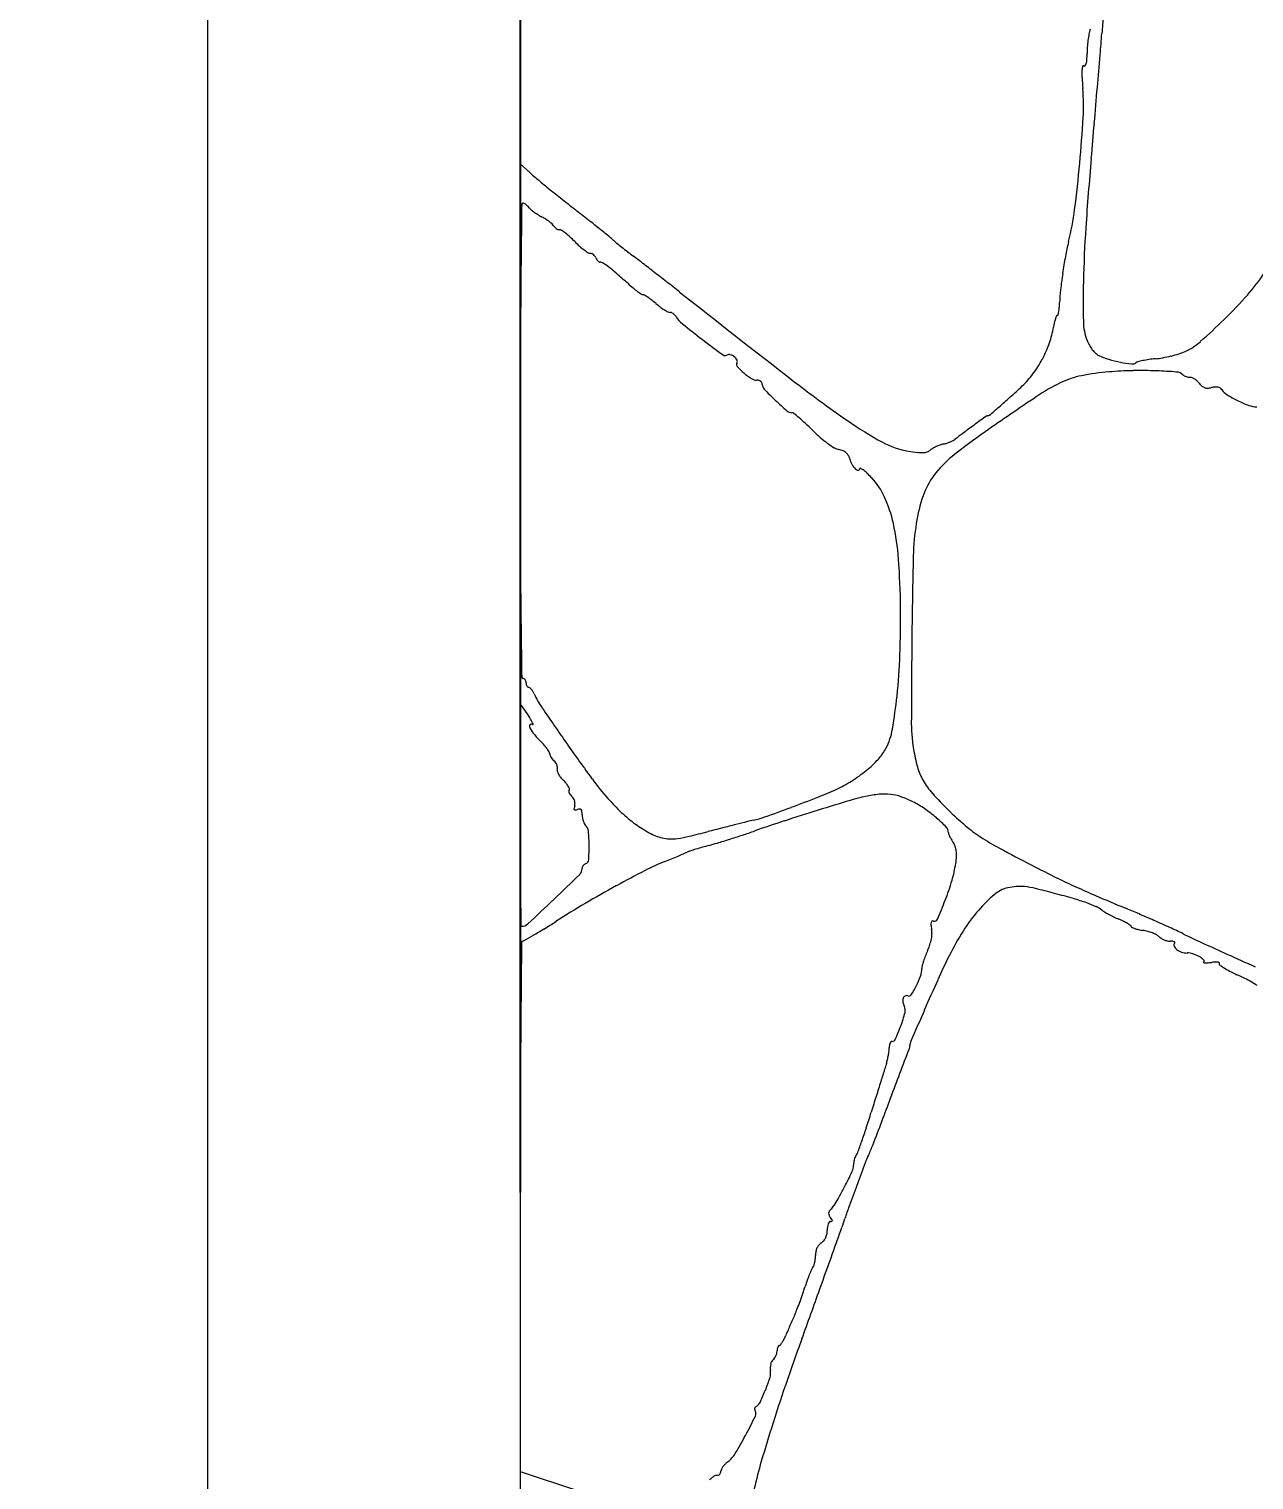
# Model space of a CAD drawing. Header units: millimetres. Extents: x 56222 to 3066687, y -650199 to -121287.
# Drawn here: x 141445.66 to 141459.15, y -184157.41 to -184141.42 of the extents above; entities that cross this region are included whole.
import ezdxf

# ---------------------------------------------------------------- set-up
doc = ezdxf.new("R2010")
doc.units = ezdxf.units.MM
doc.header["$MEASUREMENT"] = 0
doc.header["$PDMODE"] = 35
doc.linetypes.add('DASHED', pattern=[0.75, 0.5, -0.25])
doc.layers.get('Defpoints').update_dxf_attribs({"color": 220})
for name, color, linetype, lineweight in [('FURNITURE', 32, 'Continuous', 9), ('furniture dimensions', 1, 'DASHED', 0), ('wall', 7, 'Continuous', 30)]:
    doc.layers.add(name, color=color, linetype=linetype, lineweight=lineweight)
doc.styles.add('century g', font='GOTHIC.TTF')
doc.dimstyles.new('Archana', dxfattribs={"dimtxt": 2, "dimasz": 0.75, "dimexe": 0.5, "dimexo": 0.5, "dimgap": 0, "dimtad": 0, "dimzin": 0, "dimdsep": 46, "dimlunit": 4, "dimtxsty": 'century g', "dimblk": 'OBLIQUE', "dimcen": 0, "dimdle": 1, "dimclrd": 256, "dimclre": 256, "dimclrt": 256, "dimadec": 0, "dimazin": 0, "dimtfac": 1, "dimtofl": 0, "dimtmove": 1, "dimatfit": 3, "dimfxl": 1, "dimfxlon": 1, "dimtolj": 1, "dimtzin": 0, "dimlwd": -1, "dimlwe": -1, "dimarcsym": 0})

# ---------------------------------------------------------------- blocks, each defined once
blk = doc.blocks.new('_Oblique')
at = {"layer": 'wall', "color": 0, "lineweight": -2}
blk.add_line((-0.5, -0.5), (0.5, 0.5), dxfattribs=at)
blk = doc.blocks.new('*D432')
at = {"layer": 'Defpoints', "color": 0, "linetype": 'Continuous', "lineweight": 30, "transparency": 16777216}
for p in [(141447.631, -184108.242), (141451.073, -184108.242), (141451.073, -184165.242)]:
    blk.add_point(p, dxfattribs=at)
at = {"layer": 'furniture dimensions', "color": 5, "linetype": 'Continuous', "transparency": 16777216}
for p, q in [((141447.631, -184107.242), (141447.631, -184132.777)), ((141450.573, -184108.242), (141447.131, -184108.242)), ((141447.631, -184166.242), (141447.631, -184140.706))]:
    blk.add_line(p, q, dxfattribs=at)
at = {"layer": 'furniture dimensions', "color": 5, "linetype": 'ByBlock', "transparency": 16777216}
blk.add_line((141450.573, -184165.242), (141447.131, -184165.242), dxfattribs=at)
at = {"layer": 'furniture dimensions', "color": 5, "linetype": 'Continuous', "transparency": 16777216, "xscale": 1.5, "yscale": 1.5, "zscale": 1.5}
for p, rotation in [((141447.631, -184108.242), 90), ((141447.631, -184165.242), 270)]:
    blk.add_blockref('_Oblique', p, dxfattribs=dict(at, rotation=rotation))
at = {"layer": 'furniture dimensions', "linetype": 'Continuous', "lineweight": 0, "transparency": 16777216, "insert": (141447.631, -184136.742), "char_height": 3, "attachment_point": 5, "rotation": 90, "style": 'century g'}
blk.add_mtext('\\A1;4\'-9"', dxfattribs=at)

msp = doc.modelspace()

# ---------------------------------------------------------------- linework, layer by layer
at = {"layer": 'FURNITURE', "lineweight": 25}
msp.add_line((141451.073, -184108.242), (141451.073, -184154.242), dxfattribs=at)
at = {"layer": 'FURNITURE', "lineweight": 0}
for p, q in [((141451.073, -184108.242), (141451.073, -184165.242)), ((141451.071, -184140.167), (141451.071, -184141.537)), ((141451.071, -184141.537), (141451.071, -184142.908)), ((141451.071, -184142.908), (141451.177, -184143.006)), ((141451.071, -184154.393), (141451.071, -184157.314)), ((141451.071, -184157.314), (141451.714, -184157.528))]:
    msp.add_line(p, q, dxfattribs=at)
for centre, radius, start, end in [((141511.658, -184145.639), 54.341, 175.394, 175.6035), ((141458.719, -184141.72), 1.405, 170.1156, 173.0669), ((141457.841, -184141.568), 0.514, 163.8689, 170.1156), ((141418.144, -184138.45), 39.449, 355.2595, 355.6035), ((141458.288, -184141.695), 0.974, 175.9821, 179.9999), ((141458.808, -184141.731), 1.495, 173.067, 175.982), ((141457.251, -184141.792), 0.0557, 320.3359, 345.7071), ((141457.079, -184141.748), 0.234, 345.707, 356.6266), ((141456.174, -184141.695), 1.14, 356.6266, 360), ((141264.815, -184125.735), 193.304, 355.15368, 355.25956), ((141458.018, -184141.917), 0.761, 177.1897, 183.0704), ((141457.48, -184141.89), 0.222, 165.8094, 177.1897), ((141461.794, -184141.714), 4.542, 183.0703, 184.6388), ((141457.275, -184141.838), 0.00961, 58.2824, 165.8094), ((141457.286, -184141.821), 0.0112, 238.2825, 320.3359), ((141454.968, -184142.268), 2.307, 356.7797, 4.6388), ((141241.921, -184123.794), 216.28, 355.04782, 355.1537), ((141443.246, -184141.609), 14.047, 354.7127, 356.7796), ((141267.016, -184125.968), 191.092, 354.93164, 355.04784), ((141443.618, -184141.643), 13.674, 352.5592, 354.7126), ((141494.244, -184146.121), 37.029, 174.9317, 176.1193), ((141452.214, -184141.889), 1.524, 227.1217, 230.2868), ((141462.799, -184129.145), 18.091, 230.2868, 230.8036), ((141463.594, -184128.17), 19.349, 230.8036, 231.3725), ((142888.836, -184159.77), 1437.842, 179.345893, 179.375458), ((141451.1, -184143.355), 0.012, 89.9999, 179.3459), ((141451.1, -184143.373), 0.0298, 62.3965, 90), ((141451.042, -184143.484), 0.156, 54.2743, 62.3963), ((141451.019, -184143.516), 0.194, 46.6338, 54.2742), ((141451.001, -184143.535), 0.221, 39.6902, 46.6337), ((141451.306, -184143.282), 0.176, 219.6902, 230.3199), ((141451.607, -184142.919), 0.648, 230.3199, 234.3557), ((141465.832, -184125.37), 22.933, 231.3725, 231.8733), ((141425.557, -184176.685), 42.299, 51.6098, 51.8733), ((141453.846, -184142.979), 3.359, 346.4469, 352.5592), ((141451.652, -184142.856), 0.724, 234.3557, 238.3121), ((141451.58, -184142.973), 0.587, 238.312, 242.9429), ((141451.075, -184143.962), 0.523, 57.8863, 62.9429), ((141451.073, -184143.965), 0.526, 52.8501, 57.8863), ((141451.119, -184143.904), 0.45, 47.7036, 52.8502), ((141451.363, -184143.636), 0.0875, 30.3729, 47.7036), ((141434.946, -184164.835), 27.181, 51.2426, 51.6098), ((141451.514, -184143.547), 0.0877, 210.3728, 224.3496), ((141451.529, -184143.533), 0.108, 224.3495, 236.3135), ((141451.523, -184143.542), 0.0972, 236.3135, 248.8476), ((141451.505, -184143.587), 0.0483, 248.8477, 269.9999), ((141451.505, -184143.676), 0.0405, 56.1341, 90), ((141451.096, -184144.287), 0.776, 52.1811, 56.1341), ((141451.058, -184144.335), 0.837, 47.7055, 52.1811), ((141450.805, -184144.613), 1.213, 44.318, 47.7056), ((141428.348, -184173.054), 37.721, 51.0199, 51.2426), ((141451.745, -184144.14), 0.526, 46.2791, 51.0198), ((141470.474, -184144.509), 13.204, 176.1193, 178.6826), ((141452.49, -184142.968), 1.143, 224.318, 227.9219), ((141452.263, -184143.219), 0.804, 227.9218, 232.6135), ((141452.216, -184143.281), 0.726, 232.6135, 236.8691), ((141451.843, -184143.852), 0.0435, 236.8692, 270), ((141451.843, -184143.942), 0.046, 67.0629, 89.9999), ((141452.434, -184143.42), 0.471, 226.2791, 230.7158), ((141455.382, -184139.816), 5.127, 230.7158, 231.4856), ((141455.642, -184139.489), 5.544, 231.4856, 232.3214), ((141456.191, -184138.779), 6.442, 232.3214, 233.0683), ((141460.169, -184144.503), 3.146, 166.4469, 169.4983), ((141451.83, -184143.972), 0.079, 51.7691, 67.0629), ((141451.825, -184143.979), 0.0875, 37.2238, 51.769), ((141451.834, -184143.972), 0.0756, 20.9936, 37.2238), ((141452.007, -184143.905), 0.109, 200.9936, 211.9162), ((141451.994, -184143.914), 0.0939, 211.9163, 224.1704), ((141451.978, -184143.93), 0.071, 224.1706, 238.1022), ((141451.952, -184143.97), 0.0234, 238.1021, 269.9999), ((141451.952, -184144.052), 0.059, 56.8231, 89.9999), ((141451.464, -184144.8), 0.952, 52.4597, 56.8231), ((141450.909, -184145.521), 1.862, 49.094, 52.4597), ((141446.806, -184151.264), 9.177, 52.3917, 53.0682), ((141423.544, -184181.461), 47.295, 52.191, 52.3917), ((141462.226, -184144.884), 5.238, 169.4983, 171.5811), ((141571.19, -184145.406), 120.117, 179.37548, 179.77632), ((141444.859, -184152.504), 11.101, 48.1953, 49.094), ((141420.029, -184185.991), 53.029, 51.9897, 52.1909), ((141423.195, -184181.94), 47.888, 51.7725, 51.9897), ((141461.986, -184144.849), 4.994, 171.581, 173.6789), ((141466.741, -184144.423), 9.47, 178.6826, 181.3536), ((141457.429, -184142.887), 2.209, 318.4955, 326.2215), ((141453.484, -184142.86), 1.837, 228.1953, 230.4298), ((141453.061, -184143.372), 1.173, 230.4297, 233.5574), ((141453.153, -184143.247), 1.328, 233.5573, 235.8353), ((141452.424, -184144.32), 0.0311, 235.8352, 269.8487), ((141452.424, -184144.384), 0.0325, 58.5575, 89.8486), ((141451.987, -184145.099), 0.87, 55.6621, 58.5575), ((141588.152, -183972.525), 218.694, 231.77248, 232.18501), ((141458.858, -184144.502), 1.848, 173.6789, 178.0851), ((141454.885, -184140.636), 5.606, 314.641, 318.4955), ((141451.994, -184145.089), 0.859, 52.0963, 55.6621), ((141451.739, -184145.417), 1.274, 49.443, 52.0963), ((141453.189, -184143.722), 0.957, 229.4431, 233.0105), ((141453.041, -184143.919), 0.71, 233.0106, 237.472), ((141453, -184143.982), 0.635, 237.4721, 241.5987), ((141456.527, -184144.45), 0.483, 349.4599, 354.803), ((141456.085, -184144.41), 0.927, 354.803, 358.0849), ((141452.72, -184144.501), 0.0456, 241.5988, 269.8881), ((141452.72, -184144.594), 0.0479, 69.2907, 89.8879), ((141452.702, -184144.64), 0.0974, 57.1776, 69.2908), ((141452.697, -184144.649), 0.108, 45.5814, 57.1775), ((141452.712, -184144.633), 0.0858, 31.8416, 45.5814), ((141453.077, -184144.407), 0.344, 211.8417, 230.8465), ((141458.059, -184138.288), 8.234, 230.8465, 232.7459), ((141457.787, -184144.844), 0.854, 167.5125, 170.9149), ((141457.407, -184144.759), 0.464, 162.1417, 167.5126), ((141457.374, -184144.749), 0.43, 157.6011, 162.1417), ((141456.986, -184144.589), 0.01, 89.9999, 157.6011), ((141456.986, -184144.57), 0.00882, 270.0001, 344.9466), ((141456.566, -184144.457), 0.444, 344.9465, 349.4599), ((141457.901, -184144.632), 0.628, 181.3536, 200.7246), ((141454.632, -184140.38), 5.965, 311.1964, 314.641), ((141464.371, -184129.988), 18.662, 232.7459, 233.6319), ((141455.973, -184144.553), 0.983, 340.4413, 350.915), ((141457.691, -184144.711), 0.403, 200.7246, 209.212), ((141713.19, -184145.96), 262.118, 179.77634, 180.00002), ((141453.328, -184144.984), 0.0386, 233.6319, 301.7175), ((141453.372, -184145.054), 0.0439, 73.0065, 121.7174), ((141453.345, -184145.143), 0.137, 52.1365, 73.0065), ((141455.644, -184144.436), 1.333, 332.1024, 340.4412), ((141457.684, -184144.715), 0.395, 209.212, 217.8314), ((141457.635, -184144.753), 0.333, 217.8314, 227.0929), ((141457.505, -184144.893), 0.142, 227.093, 244.6117), ((141457.877, -184143.56), 1.511, 283.8925, 287.2974), ((141458.141, -184144.409), 0.621, 287.2974, 293.9139), ((141458.123, -184144.368), 0.666, 293.9138, 311.1965), ((141453.355, -184145.13), 0.12, 29.5494, 52.1365), ((141453.487, -184145.12), 0.0328, 148.2825, 221.8382), ((141453.432, -184145.086), 0.0313, 328.2825, 29.5494), ((141454.034, -184144.63), 0.768, 221.8382, 229.3399), ((141455.649, -184144.44), 1.326, 323.7449, 332.1025), ((141457.763, -184144.349), 0.744, 244.6118, 253.431), ((141457.95, -184143.72), 1.4, 253.431, 258.9237), ((141458.014, -184143.397), 1.73, 258.9236, 263.0256), ((141457.811, -184145.051), 0.0634, 263.0256, 307.9558), ((141457.888, -184145.149), 0.0606, 104.1428, 127.9558), ((141458.157, -184146.219), 1.165, 101.3704, 104.1429), ((141458.165, -184146.256), 1.202, 98.134, 101.3705), ((141458.229, -184146.707), 1.658, 95.5907, 98.134), ((141457.975, -184144.112), 0.95, 275.5907, 280.5197), ((141457.861, -184143.495), 1.577, 280.5197, 283.8925), ((141454.006, -184144.662), 0.725, 229.3399, 237.6403), ((141453.683, -184145.173), 0.12, 237.6402, 268.9655), ((141453.679, -184145.365), 0.0724, 71.434, 88.9655), ((141453.683, -184145.354), 0.06, 51.2556, 71.434), ((141453.69, -184145.345), 0.0491, 28.693, 51.2556), ((141453.702, -184145.339), 0.0356, 360, 28.6932), ((141462.882, -184133.934), 14.377, 232.185, 235.194), ((141455.948, -184144.659), 0.955, 313.0583, 323.7449), ((141457.997, -184147.326), 2.229, 115.8311, 123.8905), ((141457.444, -184146.184), 0.96, 101.5087, 115.8311), ((141457.75, -184147.688), 2.494, 94.4903, 101.5087), ((141457.93, -184149.986), 4.799, 91.3022, 94.4904), ((141457.916, -184149.374), 4.187, 87.7704, 91.3023), ((141457.874, -184150.457), 5.271, 85.3558, 87.7704), ((141458.292, -184145.317), 0.114, 47.4235, 85.3558), ((141458.418, -184145.18), 0.0719, 227.4236, 242.5923), ((141458.458, -184145.103), 0.159, 242.5924, 250.9602), ((141458.462, -184145.093), 0.17, 250.9603, 259.1375), ((141458.451, -184145.145), 0.116, 259.1375, 269.9999), ((141458.451, -184145.321), 0.059, 66.9486, 90), ((141458.409, -184145.419), 0.166, 56.3093, 66.9486), ((141458.392, -184145.445), 0.197, 46.361, 56.3093), ((141458.403, -184145.433), 0.181, 35.7825, 46.361), ((141458.698, -184145.221), 0.182, 215.7825, 228.5842), ((141453.814, -184145.339), 0.0763, 180, 223.4696), ((141456.486, -184142.806), 3.758, 223.4696, 226.1117), ((141478.375, -184177.663), 38.774, 123.8905, 124.8961), ((141452.073, -184140.631), 6.543, 310.7574, 312.1558), ((141448.582, -184136.775), 11.745, 312.1558, 313.0584), ((141458.635, -184145.292), 0.0871, 228.5842, 250.8206), ((141458.638, -184145.285), 0.0952, 250.8206, 271.8681), ((141458.633, -184145.139), 0.241, 271.8681, 282.3875), ((141458.736, -184145.608), 0.239, 93.1319, 102.3875), ((141458.73, -184145.497), 0.128, 78.3566, 93.1319), ((141458.739, -184145.456), 0.0864, 60.0224, 78.3566), ((141458.757, -184145.425), 0.0501, 32.4573, 60.0225), ((141458.944, -184145.305), 0.172, 212.4572, 238.3107), ((141459.594, -184144.253), 1.409, 238.3107, 243.8087), ((141456.412, -184142.883), 3.651, 226.1116, 228.8262), ((141454.063, -184145.568), 0.0835, 228.8261, 270), ((141454.063, -184145.685), 0.0336, 51.4969, 90), ((141445.921, -184133.493), 15.967, 310.2651, 310.7573), ((141459.572, -184144.297), 1.36, 243.8086, 249.562), ((141459.183, -184145.341), 0.245, 249.562, 270), ((141452.502, -184147.647), 2.541, 49.7497, 51.4969), ((141452.892, -184147.187), 1.937, 46.9847, 49.7497), ((141452.026, -184148.115), 3.207, 45.0889, 46.9847), ((141457.039, -184142.339), 4.14, 235.194, 241.4535), ((141462.59, -184154.822), 11.141, 125.8165, 126.6159), ((141495.061, -184199.816), 66.629, 125.67151, 125.81658), ((141456.221, -184145.709), 0.0244, 89.9999, 125.6716), ((141456.221, -184145.654), 0.0302, 270, 310.2651), ((141799.753, -184145.961), 348.682, 179.99997, 180.18859), ((141455.551, -184144.579), 1.786, 225.0889, 228.8046), ((141455.18, -184145.003), 1.223, 228.8046, 233.7399), ((141455.495, -184145.179), 0.908, 241.4536, 260.7559), ((141455.598, -184145.454), 0.559, 287.8983, 292.0641), ((141455.624, -184145.518), 0.489, 292.0642, 296.3084), ((141459.892, -184151.165), 6.467, 124.896, 128.9219), ((141455.792, -184145.858), 0.111, 296.3082, 309.1056), ((141457.382, -184147.813), 2.41, 126.6159, 129.1056), ((141455.011, -184145.233), 0.937, 233.7399, 239.0757), ((141454.619, -184145.887), 0.174, 239.0758, 257.6124), ((141454.526, -184146.31), 0.258, 67.0877, 77.6124), ((141454.574, -184146.197), 0.136, 50.0446, 67.0877), ((141454.589, -184146.179), 0.112, 30.9976, 50.0446), ((141454.573, -184146.189), 0.131, 14.0893, 30.9977), ((141455.675, -184144.07), 2.032, 260.7559, 263.5234), ((141455.489, -184145.708), 0.382, 263.5234, 273.0576), ((141455.5, -184145.918), 0.173, 273.0577, 288.28), ((141455.522, -184145.985), 0.102, 288.28, 310.8421), ((141455.696, -184146.186), 0.164, 119.7564, 130.8421), ((141455.848, -184146.452), 0.47, 114.6993, 119.7564), ((141456.573, -184147.055), 1.184, 128.9218, 143.0703), ((141455.866, -184146.49), 0.512, 109.7472, 114.6993), ((141455.817, -184146.353), 0.367, 103.3868, 109.7472), ((141455.616, -184145.508), 0.502, 283.3869, 287.8982), ((141454.951, -184146.094), 0.259, 194.0894, 208.9078), ((141454.936, -184146.102), 0.242, 208.9079, 224.5051), ((141454.796, -184146.24), 0.0453, 224.5051, 267.6726), ((141454.795, -184146.269), 0.0158, 267.6725, 360), ((141454.817, -184146.269), 0.00641, 64.0448, 180), ((141454.742, -184146.424), 0.178, 53.128, 64.0446), ((141454.567, -184146.657), 0.47, 46.4428, 53.128), ((141454.006, -184147.247), 1.283, 43.2832, 46.4428), ((141454.372, -184146.902), 0.781, 24.2608, 43.2832), ((141456.267, -184146.825), 0.801, 143.0702, 161.232), ((141453.718, -184147.197), 1.499, 12.5826, 24.2608), ((141457.25, -184147.159), 1.84, 161.232, 170.9886), ((141452.571, -184147.453), 2.674, 4.1093, 12.5827), ((141458.097, -184147.293), 2.697, 170.9886, 178.6208), ((141539.454, -184146.818), 88.381, 180.18853, 180.71175), ((141530.434, -184149.035), 75.055, 178.62081, 179.30767), ((141446.412, -184147.896), 8.849, 0.6347, 4.1093), ((141444.022, -184147.922), 11.238, 357.9867, 0.6348), ((142002.981, -184141.059), 551.944, 180.71174, 180.77889), ((141537.63, -184149.122), 82.251, 179.30767, 179.93838), ((141448.605, -184148.083), 6.653, 354.0653, 357.9867), ((141451.104, -184148.562), 0.0159, 180.779, 270), ((141451.104, -184148.6), 0.0223, 56.2816, 89.9999), ((141451.095, -184148.613), 0.0381, 33.6901, 56.2815), ((141451.083, -184148.622), 0.0529, 14.8424, 33.6902), ((141451.064, -184148.627), 0.0728, 359.9999, 14.8423), ((141451.224, -184148.627), 0.0871, 180, 192.3657), ((141451.195, -184148.633), 0.0576, 192.3657, 209.2338), ((141451.177, -184148.643), 0.0373, 209.2337, 230.5832), ((141451.164, -184148.659), 0.0164, 230.5833, 270.0001), ((141451.164, -184148.695), 0.0194, 49.0869, 90), ((141451.082, -184148.789), 0.144, 39.7336, 49.0869), ((141451.043, -184148.822), 0.195, 31.1971, 39.7337), ((141450.974, -184148.864), 0.276, 24.6127, 31.1972), ((141452.178, -184148.312), 1.048, 204.6127, 214.3963), ((141450.258, -184148.255), 4.99, 349.8364, 354.0652), ((142159.878, -184155.385), 708.831, 179.473734, 179.501924), ((141451.08, -184148.875), 0.00241, 37.8551, 179.4741), ((141449.773, -184149.891), 1.658, 34.5733, 37.8548), ((141450.066, -184149.689), 1.302, 30.6398, 34.5733), ((141481.805, -184128.029), 36.953, 214.3962, 215.1443), ((141451.193, -184149.104), 0.0213, 127.2297, 203.7099), ((141451.463, -184148.986), 0.316, 203.71, 218.3739), ((141451.195, -184149.107), 0.0246, 58.2825, 127.2298), ((141450.611, -184149.366), 0.668, 25.3698, 30.6399), ((141451.21, -184149.082), 0.00503, 238.2826, 25.3699), ((141454.428, -184149.003), 0.755, 332.7688, 349.8363), ((141457.499, -184149.036), 2.121, 179.9384, 188.7486), ((141522.813, -184149.847), 71.742, 179.50195, 179.81524), ((141451.828, -184148.696), 0.782, 218.3739, 225.8236), ((141450.635, -184149.924), 0.93, 41.9626, 45.8237), ((141450.829, -184149.749), 0.669, 37.0176, 41.9626), ((141473.525, -184133.858), 26.828, 215.1442, 216.1634), ((141450.893, -184149.702), 0.589, 32.411, 37.0177), ((141451.356, -184149.408), 0.0408, 360, 32.411), ((141451.446, -184149.408), 0.0493, 180, 201.8973), ((141451.538, -184149.371), 0.149, 201.8972, 211.523), ((141451.56, -184149.357), 0.175, 211.523, 220.5834), ((141451.548, -184149.367), 0.159, 220.5834, 230.3098), ((141451.382, -184149.567), 0.101, 35.3095, 50.3098), ((141454.023, -184148.553), 1.35, 309.5887, 317.3654), ((141454.618, -184149.101), 0.541, 317.3654, 332.7689), ((141456.927, -184149.124), 1.541, 188.7487, 196.1354), ((141596.448, -184150.084), 145.377, 179.81528, 180), ((141451.38, -184149.569), 0.104, 20.6491, 35.3094), ((141451.394, -184149.564), 0.0884, 4.7561, 20.649), ((141451.513, -184149.589), 0.0356, 159.0064, 196.5044), ((141451.64, -184149.552), 0.168, 196.5043, 208.362), ((141451.436, -184149.56), 0.0464, 339.0065, 4.7561), ((141451.697, -184149.521), 0.233, 208.3619, 218.7458), ((141453.897, -184148.4), 1.547, 302.2078, 309.5887), ((141456.101, -184149.363), 0.682, 196.1354, 209.7268), ((141451.755, -184149.474), 0.308, 218.7458, 227.1766), ((141451.285, -184149.981), 0.384, 40.545, 47.1766), ((141451.397, -184149.886), 0.236, 31.0063, 40.5449), ((141451.465, -184149.845), 0.157, 19.9022, 31.0064), ((141451.632, -184149.821), 0.0242, 148.2826, 184.755), ((141451.595, -184149.798), 0.0195, 328.2824, 19.9021), ((141454.405, -184147.833), 3.145, 216.1634, 221.1), ((141452.726, -184145.753), 4.44, 291.4262, 294.2537), ((141453.975, -184148.524), 1.4, 294.2537, 302.2078), ((141456.255, -184149.275), 0.86, 209.7268, 221.4845), ((141451.668, -184149.818), 0.061, 184.7549, 203.0273), ((141451.693, -184149.807), 0.0877, 203.0273, 218.1851), ((141451.717, -184149.789), 0.118, 218.1852, 230.3098), ((141451.586, -184149.946), 0.0868, 32.2936, 50.3098), ((141451.572, -184149.955), 0.104, 16.5552, 32.2936), ((141451.572, -184149.955), 0.103, 0.765, 16.5553), ((141451.591, -184149.955), 0.0844, 342.3912, 0.7652), ((141453.616, -184148.521), 2.097, 221.1, 226.9726), ((141447.816, -184133.24), 17.882, 290.4221, 291.4262), ((141464.572, -184182.908), 34.43, 106.6526, 107.2639), ((141455.349, -184152.073), 2.245, 102.1687, 106.6526), ((141455.149, -184151.146), 1.297, 95.4863, 102.1688), ((141455.081, -184150.442), 0.59, 83.4396, 95.4863), ((141455.086, -184150.404), 0.552, 70.9103, 83.4396), ((141454.931, -184150.851), 1.025, 63.0245, 70.9103), ((141454.869, -184150.973), 1.162, 55.4934, 63.0244), ((141458.125, -184147.621), 3.356, 221.4845, 225.7562), ((141558.486, -184150.085), 107.414, 179.99994, 180.25044), ((141451.898, -184150.052), 0.237, 162.3912, 169.582), ((141451.681, -184150.013), 0.0175, 169.5819, 217.9824), ((141451.677, -184150.016), 0.0122, 217.9826, 279.9238), ((141451.657, -184149.901), 0.128, 279.9237, 290.9936), ((141451.728, -184150.087), 0.0701, 91.0613, 110.9936), ((141451.727, -184150.037), 0.0203, 40.9132, 91.0614), ((141451.714, -184150.048), 0.0379, 7.7386, 40.9132), ((141451.482, -184150.08), 0.272, 360, 7.7386), ((141451.951, -184150.08), 0.197, 180, 189.5425), ((141451.993, -184150.073), 0.239, 189.5425, 197.7916), ((141453.298, -184148.862), 1.631, 226.9726, 234.0624), ((141453.413, -184149.116), 1.049, 282.482, 289.6691), ((141445.876, -184128.03), 23.442, 289.6691, 290.4222), ((141463.173, -184178.408), 29.717, 107.2639, 108.0261), ((141454.655, -184151.284), 1.539, 49.3943, 55.4933), ((141454.584, -184151.368), 1.649, 44.364, 49.3943), ((141458.474, -184147.263), 3.856, 225.7561, 229.5531), ((141451.966, -184150.082), 0.211, 197.7916, 206.416), ((141451.844, -184150.142), 0.0753, 206.416, 225), ((141451.714, -184150.272), 0.109, 5.62, 45), ((141450.104, -184150.431), 1.727, 0.365, 5.6201), ((141453.117, -184149.11), 1.324, 234.0624, 241.8784), ((141452.808, -184149.69), 0.668, 241.8784, 254.9293), ((141450.779, -184141.2), 9.368, 283.2837, 284.5999), ((141463.523, -184190.127), 41.191, 104.3755, 104.5999), ((141461.948, -184183.98), 34.845, 104.1211, 104.3755), ((141461.395, -184181.782), 32.579, 103.8899, 104.1212), ((141450.367, -184140.828), 9.987, 288.3988, 289.2328), ((141454.238, -184152.843), 2.768, 102.4821, 103.8899), ((141458.956, -184165.448), 16.089, 108.0261, 109.2327), ((141455.703, -184150.272), 0.0826, 0.0001, 44.364), ((141455.833, -184150.272), 0.047, 180.0001, 201.0264), ((141456.186, -184150.137), 0.425, 201.0265, 205.1903), ((141457.091, -184148.885), 1.725, 229.5531, 236.482), ((141449.826, -184150.433), 2.005, 355.85, 0.365), ((141452.724, -184150.001), 0.345, 254.9293, 268.3324), ((141452.73, -184149.789), 0.557, 268.3323, 277.6918), ((141452.628, -184149.034), 1.319, 277.6917, 283.2838), ((141454.011, -184153.689), 3.382, 106.0032, 107.2793), ((141454.043, -184153.799), 3.496, 104.7585, 106.0032), ((141452.521, -184148.021), 2.478, 284.7586, 286.9367), ((141450.115, -184140.119), 10.738, 286.9367, 287.6699), ((141449.747, -184138.966), 11.949, 287.6698, 288.3988), ((141456.244, -184150.109), 0.49, 205.1904, 209.4735), ((141456.325, -184150.064), 0.582, 209.4735, 213.2339), ((141455.642, -184150.511), 0.235, 20.5318, 33.2339), ((141455.655, -184150.507), 0.221, 7.2375, 20.5319), ((141457.637, -184148.062), 2.712, 236.4819, 241.6608), ((141464.857, -184134.674), 17.922, 241.6608, 242.9447), ((141505.318, -184150.317), 54.247, 180.2504, 180.668), ((141451.779, -184150.574), 0.0467, 288.435, 355.85), ((141453.63, -184153.001), 2.593, 111.8494, 117.1566), ((141446.292, -184134.7), 17.124, 291.8494, 292.1137), ((141446.613, -184135.49), 16.271, 292.1136, 292.3882), ((141447.234, -184136.999), 14.639, 292.3882, 292.6522), ((141452.147, -184148.77), 1.884, 292.6521, 293.8482), ((141453.078, -184150.876), 0.418, 108.5188, 113.8482), ((141453.904, -184153.344), 3.021, 107.2794, 108.5188), ((141454.915, -184150.481), 0.963, 351.8831, 356.5978), ((141455.553, -184150.519), 0.323, 356.5978, 7.2375), ((141432.284, -184130.943), 27.746, 313.6714, 314.4869), ((141451.661, -184150.671), 0.0928, 314.4869, 0), ((141451.799, -184150.671), 0.0443, 158.8959, 180), ((141451.817, -184150.678), 0.064, 142.8626, 158.896), ((141451.819, -184150.68), 0.0664, 127.1314, 142.8625), ((141451.811, -184150.669), 0.0528, 108.4349, 127.1313), ((141457.925, -184161.374), 12.003, 117.1566, 118.8592), ((141454.596, -184150.436), 1.284, 343.4519, 351.8831), ((141469.009, -184126.544), 27.052, 242.9447, 243.6096), ((141458.575, -184162.553), 13.35, 118.8591, 120.5594), ((141453.014, -184149.966), 2.935, 338.9055, 343.4519), ((141456.529, -184151.243), 0.369, 103.8927, 130.0204), ((141456.581, -184151.454), 0.585, 94.5005, 103.8927), ((141456.571, -184151.328), 0.459, 83.2373, 94.5005), ((141456.504, -184151.897), 1.033, 76.5094, 83.2372), ((141454.515, -184160.185), 9.556, 75.1987, 76.5094), ((141460.322, -184144.052), 7.507, 243.6096, 245.3356), ((141460.775, -184143.066), 8.591, 245.3357, 246.9168), ((142111.461, -184143.25), 660.431, 180.668013, 180.698723), ((141433.121, -184131.821), 26.532, 312.8212, 313.6714), ((141457.501, -184160.734), 11.238, 120.5593, 122.4941), ((141450.884, -184149.144), 5.218, 336.4549, 338.9054), ((141457.25, -184152.102), 1.49, 130.0204, 139.2748), ((141454.464, -184160.38), 9.757, 73.93, 75.1988), ((141456.449, -184153.49), 2.587, 70.5246, 73.93), ((141456.847, -184152.363), 1.391, 65.9464, 70.5247), ((141474.122, -184111.749), 42.634, 246.9168, 247.399), ((141455.618, -184151.274), 0.0241, 76.901, 118.8368), ((141455.632, -184151.213), 0.0386, 256.9011, 336.4549), ((141457.644, -184152.441), 2.01, 139.2748, 147.4924), ((141457.301, -184151.347), 0.279, 50.8796, 65.9464), ((141457.614, -184150.962), 0.217, 230.8796, 239.7585), ((141458.187, -184149.978), 1.356, 239.7585, 242.0504), ((141458.271, -184149.82), 1.535, 242.0504, 244.3689), ((141458.269, -184149.825), 1.53, 244.3689, 246.6932), ((141457.206, -184152.291), 1.156, 63.802, 66.6932), ((141453.921, -184160.274), 9.928, 66.5102, 67.399), ((141449.185, -184171.174), 21.812, 66.0168, 66.5102), ((141449.043, -184171.491), 22.16, 65.5249, 66.0168), ((141451.086, -184151.303), 0.00586, 180.6986, 269.9999), ((141451.086, -184151.206), 0.103, 270, 312.8212), ((141443.413, -184138.199), 15.342, 300.1414, 300.5736), ((141447.835, -184145.685), 6.647, 300.5737, 301.7365), ((141445.133, -184141.316), 11.785, 301.7366, 302.494), ((141455.672, -184151.285), 0.0775, 166.2338, 186.5572), ((141456.147, -184151.23), 0.556, 186.5572, 191.31), ((141455.616, -184151.271), 0.0204, 118.8368, 166.2338), ((141455.235, -184151.38), 0.372, 349.5598, 358.4827), ((141455.377, -184151.384), 0.229, 358.4827, 11.31), ((141458.326, -184152.876), 2.818, 147.4924, 153.8714), ((141457.423, -184151.851), 0.665, 59.4275, 63.8021), ((141457.398, -184151.893), 0.713, 56.148, 59.4276), ((141457.788, -184151.311), 0.0136, 359.9999, 56.1479), ((141457.812, -184151.311), 0.0106, 180.0001, 246.552), ((141457.959, -184150.972), 0.38, 246.552, 251.5868), ((141457.975, -184150.924), 0.431, 251.5868, 257.2868), ((141458.054, -184150.576), 0.788, 257.2869, 260.915), ((141457.853, -184151.832), 0.484, 74.5584, 80.915), ((141457.842, -184151.874), 0.528, 68.5966, 74.5584), ((141457.868, -184151.805), 0.454, 62.4205, 68.5966), ((141458.027, -184151.503), 0.112, 45, 62.4205), ((141453.385, -184161.953), 11.68, 64.7306, 65.5249), ((141471.565, -184123.44), 30.909, 244.7306, 245.2094), ((144066.372, -184176.056), 2615.401, 179.461667, 179.480231), ((141451.098, -184151.483), 0.0109, 90, 179.4616), ((141451.098, -184151.435), 0.0369, 270, 300.1414), ((141454.939, -184151.295), 0.68, 335.5885, 341.5844), ((141455.143, -184151.363), 0.464, 341.5844, 349.5598), ((141458.193, -184151.336), 0.123, 225, 239.18), ((141458.247, -184151.246), 0.227, 239.1802, 248.1394), ((141458.248, -184151.243), 0.232, 248.1394, 257.0371), ((141458.228, -184151.332), 0.14, 257.0372, 269.9999), ((141458.228, -184151.71), 0.239, 83.6226, 90), ((141458.247, -184151.541), 0.068, 67.392, 83.6224), ((141458.3, -184151.514), 0.0295, 135, 202.2133), ((141458.267, -184151.492), 0.0148, 26.4648, 67.3922), ((141458.358, -184151.49), 0.0918, 202.2134, 231.2061), ((141458.274, -184151.488), 0.00696, 315, 26.4648), ((141458.414, -184151.42), 0.183, 231.2061, 250.6377), ((141475.105, -184115.775), 39.352, 245.2094, 245.6089), ((141456.408, -184151.983), 0.941, 161.9283, 165.128), ((141456.532, -184152.024), 1.072, 158.6599, 161.9283), ((141456.619, -184152.058), 1.165, 155.5884, 158.66), ((141464.826, -184156.064), 10.059, 153.8715, 155.5451), ((141458.418, -184151.41), 0.193, 250.6377, 269.3066), ((141458.413, -184151.828), 0.226, 72.4335, 89.3066), ((141458.369, -184151.966), 0.37, 60.7842, 72.4336), ((141458.432, -184151.853), 0.241, 46.5409, 60.7842), ((141458.6, -184151.707), 0.0029, 135, 259.8705), ((141458.585, -184151.692), 0.0185, 314.9999, 46.5409), ((141458.619, -184151.601), 0.11, 259.8704, 269.5124), ((141458.621, -184151.409), 0.303, 269.5123, 275.2879), ((141458.57, -184150.862), 0.852, 275.2879, 277.9582), ((141458.759, -184152.214), 0.513, 93.5917, 97.9582), ((141458.736, -184151.853), 0.151, 82.7354, 93.5917), ((141458.752, -184151.732), 0.0292, 53.9824, 82.7352), ((141458.777, -184151.723), 0.00993, 136.6865, 232.6322), ((141458.766, -184151.713), 0.00541, 316.6866, 53.9825), ((141486.193, -184091.321), 66.202, 245.60896, 245.90506), ((141454.607, -184151.551), 0.924, 333.2593, 340.6452), ((141455.228, -184151.769), 0.267, 340.6452, 359.2781), ((141455.619, -184151.774), 0.125, 165.128, 179.2781), ((141459.194, -184151.176), 0.698, 232.6323, 237.2799), ((141459.269, -184151.061), 0.835, 237.28, 242.4632), ((141459.709, -184150.216), 1.788, 242.4633, 245.3976), ((141458.002, -184153.945), 2.313, 63.0405, 65.3976), ((141458.317, -184153.326), 1.619, 59.9597, 63.0404), ((141454.466, -184151.48), 1.083, 327.3454, 333.2593), ((141477.029, -184161.614), 23.464, 155.5451, 156.4339), ((141458.308, -184153.341), 1.636, 57.4354, 59.9597), ((141455.373, -184152.129), 0.0884, 161.4431, 189.6099), ((141455.45, -184152.116), 0.166, 189.6097, 207.1631), ((141455.329, -184152.114), 0.0416, 116.5653, 161.4433), ((141455.219, -184152.235), 0.0934, 345.068, 27.1631), ((141455.327, -184152.111), 0.0384, 69.0064, 116.5653), ((141455.352, -184152.048), 0.0299, 249.0063, 327.3453), ((141617.332, -184153.838), 166.26, 179.48022, 179.80521), ((141453.531, -184151.785), 1.841, 340.2511, 345.068), ((141536.32, -184187.475), 88.149, 156.43382, 156.67561), ((141453.276, -184151.693), 2.111, 336.0491, 340.2511), ((141454.298, -184152.576), 0.843, 349.6355, 352.7462), ((141454.865, -184152.648), 0.271, 352.7462, 360), ((141455.315, -184152.648), 0.18, 171.316, 180), ((141455.241, -184152.637), 0.105, 158.3103, 171.316), ((141455.201, -184152.621), 0.061, 141.2399, 158.3104), ((140265.301, -183702.266), 1272.432, 339.244026, 339.270382), ((141455.164, -184152.591), 0.0138, 90.0001, 141.2401), ((141455.164, -184152.532), 0.0456, 270.0001, 336.0491), ((141455.282, -184152.625), 0.0816, 339.2705, 360), ((141455.494, -184152.625), 0.131, 156.6756, 180), ((141484.101, -184161.885), 30.38, 162.6374, 162.7591), ((141454.478, -184152.623), 0.656, 342.6375, 346.5722), ((141454.225, -184152.563), 0.916, 346.5722, 349.6355), ((142010.918, -184325.374), 581.983, 162.759122, 162.773331), ((142008.903, -184324.749), 579.873, 162.773349, 162.790308), ((141780.54, -184154.393), 329.468, 179.80519, 180), ((142173.756, -184375.81), 752.453, 162.790297, 162.804278), ((141208.088, -184059.569), 264.211, 339.12577, 339.24403), ((141442.999, -184149.663), 12.497, 341.9844, 342.8042), ((141447.831, -184151.235), 7.416, 340.7725, 341.9844), ((141454.717, -184153.776), 0.0761, 317.7817, 340.1897), ((141442.483, -184149.369), 13.08, 340.1897, 340.7725), ((141453.304, -184153.081), 1.769, 334.99, 339.1258), ((141454.384, -184153.889), 0.364, 346.1648, 351.2353), ((141454.57, -184153.917), 0.175, 351.2352, 360), ((141454.896, -184153.917), 0.151, 170.5035, 180), ((141454.94, -184153.925), 0.195, 162.6772, 170.5035), ((141454.921, -184153.919), 0.175, 154.5633, 162.6774), ((141454.823, -184153.872), 0.0662, 137.7817, 154.5634), ((141499.361, -184170.713), 47.556, 159.3146, 159.624), ((141456.017, -184154.347), 1.225, 154.99, 159.3146), ((141440.739, -184146.995), 15.65, 332.5908, 333.2751), ((141454.534, -184153.94), 0.205, 333.2751, 341.1185), ((141454.378, -184153.887), 0.37, 341.1185, 346.1647), ((141451.638, -184152.647), 3.373, 330.4537, 332.5908), ((141486.285, -184165.856), 33.607, 159.624, 160.056), ((141454.606, -184154.536), 0.157, 135.3323, 146.521), ((141454.319, -184154.253), 0.246, 315.3322, 327.5572), ((141453.064, -184153.455), 1.734, 327.5572, 330.4537), ((141458.338, -184155.715), 3.877, 160.056, 162.1727), ((141454.604, -184154.642), 0.15, 159.4335, 171.8209), ((141454.545, -184154.62), 0.0872, 143.2449, 159.4336), ((141454.51, -184154.473), 0.0424, 146.521, 176.1856), ((141454.508, -184154.473), 0.0398, 176.1856, 207.0852), ((141454.59, -184154.431), 0.133, 207.0853, 219.6902), ((141454.489, -184154.578), 0.0175, 90, 143.2449), ((141454.262, -184154.703), 0.294, 34.3647, 39.6902), ((141454.489, -184154.521), 0.0399, 270, 291.3459), ((141454.501, -184154.55), 0.00796, 291.346, 1.4184), ((141454.485, -184154.551), 0.0244, 1.4183, 34.3647), ((141451.505, -184153.517), 3.301, 340.3985, 342.1728), ((141454.308, -184154.68), 0.141, 319.3738, 334.7497), ((141454.286, -184154.67), 0.165, 334.7496, 348.8808), ((141454.225, -184154.658), 0.228, 348.8807, 360), ((141454.715, -184154.658), 0.262, 171.8209, 180), ((141303.115, -184100.674), 160.819, 340.28984, 340.39848), ((141454.567, -184154.936), 0.244, 169.347, 180), ((141454.49, -184154.921), 0.166, 155.0992, 169.347), ((141454.466, -184154.91), 0.139, 139.4191, 155.0992), ((141454.452, -184154.898), 0.121, 121.9852, 139.4192), ((141283.535, -184093.659), 181.618, 340.15855, 340.28987), ((141454.324, -184154.694), 0.12, 301.9852, 319.3738), ((141454.352, -184155.12), 0.079, 137.2855, 155.8945), ((141454.256, -184155.031), 0.0522, 317.2855, 341.0386), ((141454.028, -184154.953), 0.293, 341.0386, 347.6608), ((141453.968, -184154.939), 0.355, 347.6607, 354.0425), ((141453.934, -184154.936), 0.389, 354.0425, 360), ((141456.227, -184155.908), 2.114, 160.5752, 162.5961), ((141455.704, -184155.724), 1.56, 158.0373, 160.5752), ((141455.687, -184155.717), 1.541, 155.8944, 158.0372), ((141450.016, -184153.912), 4.411, 339.7301, 340.9239), ((140812.6, -183923.727), 682.275, 340.109483, 340.158528), ((141451.525, -184154.435), 2.813, 340.924, 342.596), ((141452.714, -184154.969), 1.513, 335.9574, 338.5246), ((141450.246, -184153.997), 4.166, 338.5246, 339.73), ((141468.606, -184162.022), 15.874, 156.5623, 156.8103), ((141469.278, -184162.313), 16.606, 156.3162, 156.5623), ((141463.269, -184159.677), 10.044, 155.9575, 156.3161), ((141453.646, -184155.694), 0.369, 326.9522, 333.0734), ((141453.437, -184155.588), 0.603, 333.0734, 337.3144), ((141459.659, -184158.189), 6.141, 156.8104, 157.3144), ((141482.573, -184166.129), 30.202, 160.1095, 161.1394), ((141453.738, -184155.974), 0.163, 325.4487, 335.6574), ((141453.735, -184155.972), 0.167, 335.6573, 345.7728), ((141453.794, -184155.987), 0.106, 345.7728, 0.0001), ((141454.053, -184155.987), 0.153, 171.2069, 180), ((141453.99, -184155.978), 0.0895, 158.0707, 171.2071), ((141453.956, -184155.964), 0.0521, 140.8202, 158.0707), ((141453.925, -184155.938), 0.0121, 90, 140.8202), ((141453.925, -184155.911), 0.0154, 270.0001, 321.1789), ((141453.695, -184155.726), 0.31, 321.1789, 326.9521), ((141453.671, -184156.23), 0.159, 342.6008, 10.8222), ((141453.984, -184156.173), 0.159, 165.8506, 178.0234), ((141453.973, -184156.173), 0.149, 178.0235, 190.8222), ((141453.961, -184156.167), 0.137, 152.7798, 165.8506), ((141453.897, -184156.134), 0.0638, 129.6901, 152.7798), ((141453.797, -184156.015), 0.0915, 309.6902, 325.4487), ((141452.001, -184155.707), 1.909, 338.0341, 342.6009), ((141474.028, -184163.209), 21.172, 161.1394, 162.4836), ((141451.762, -184155.611), 2.166, 334.0053, 338.0341), ((141453.676, -184156.624), 0.0236, 145.6866, 172.4045), ((141453.684, -184156.625), 0.0317, 172.4046, 194.9202), ((141453.699, -184156.621), 0.0469, 194.9203, 211.7174), ((141453.672, -184156.621), 0.0187, 113.9187, 145.6866), ((141453.606, -184156.678), 0.062, 334.0491, 31.7174), ((141453.627, -184156.52), 0.0912, 293.9187, 334.0053), ((141447.851, -184153.877), 6.462, 331.942, 334.0491), ((141469.483, -184161.775), 16.406, 162.4836, 163.9613), ((141450.078, -184155.064), 3.938, 328.5742, 331.942), ((141453.166, -184156.951), 0.32, 307.4152, 328.5742), ((141453.238, -184157.311), 0.0439, 336.39, 360), ((141453.33, -184157.311), 0.0474, 152.612, 180), ((141453.476, -184157.386), 0.212, 143.5934, 152.6119), ((141453.519, -184157.418), 0.265, 135.2107, 143.5935), ((141453.538, -184157.437), 0.292, 127.4151, 135.2107), ((141458.207, -184158.533), 4.673, 163.9613, 167.7246), ((141453.336, -184157.568), 0.241, 128.9989, 138.2508), ((141453.304, -184157.528), 0.189, 118.8989, 128.9989), ((141453.234, -184157.403), 0.046, 90, 118.8989), ((141453.234, -184157.307), 0.0496, 270, 291.6745), ((141453.235, -184157.309), 0.0483, 291.6746, 313.8051), ((141453.236, -184157.31), 0.0466, 313.8051, 336.3902)]:
    msp.add_arc(centre, radius, start, end, dxfattribs=at)

# ---------------------------------------------------------------- dimensions: what is measured, and where the dimension line sits
at = {"layer": 'furniture dimensions', "color": 5, "linetype": 'Continuous', "lineweight": 0}
dim = msp.add_linear_dim(base=(141447.631, -184108.242), p1=(141451.073, -184165.242), p2=(141451.073, -184108.242), angle=90, dimstyle='Archana', override={"dimtxt": 3, "dimasz": 1.5, "dimdec": 0, "dimclrd": 5, "dimclre": 5, "dimfxl": 4}, dxfattribs=at)
dim.commit()
dim.dimension.update_dxf_attribs({"geometry": '*D432', "text_midpoint": (141447.631, -184136.742)})

doc.saveas('drawing.dxf')
